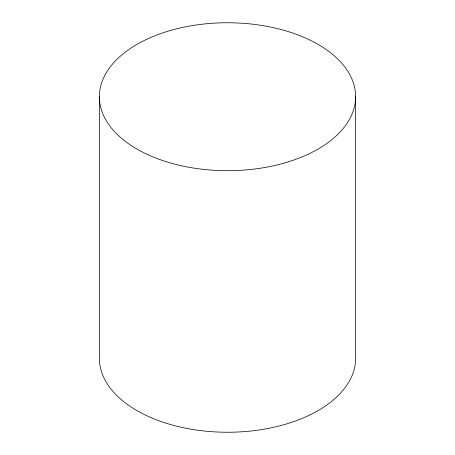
<?xml version="1.0" encoding="UTF-8"?>
<svg xmlns="http://www.w3.org/2000/svg" width="455" height="455" viewBox="0 0 455 455"><rect width="100%" height="100%" fill="white"/><g stroke="black" fill="none" stroke-linecap="round" stroke-linejoin="round"><path stroke-width="0.68" d="M355.634 96.727A128.134 73.977 0 0 1 163.436 160.791A128.134 73.977 0 0 1 163.436 32.663A128.134 73.977 0 0 1 355.634 96.727L355.634 358.273A128.134 73.977 0 0 1 227.5 432.25A128.134 73.977 0 0 1 99.366 358.273L99.366 96.727"/></g></svg>
